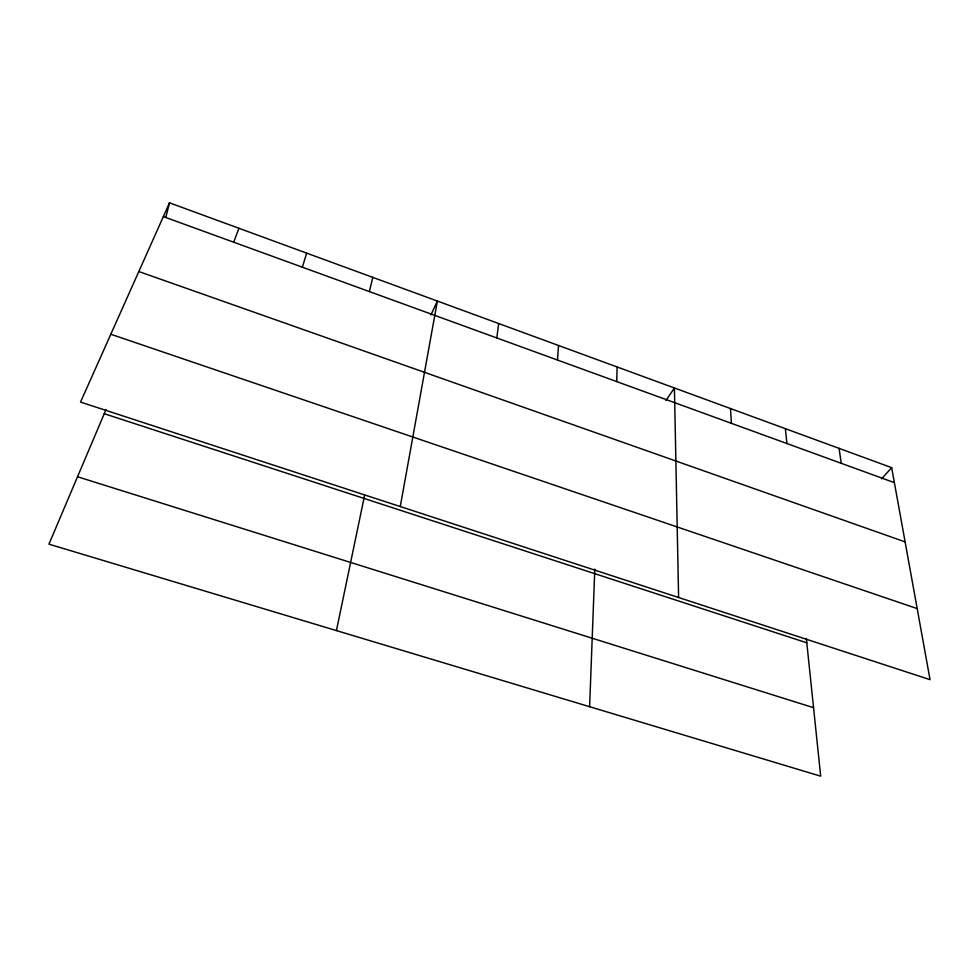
<?xml version="1.0" encoding="UTF-8"?>
<svg xmlns="http://www.w3.org/2000/svg" width="979" height="979" viewBox="0 0 979 979"><rect width="100%" height="100%" fill="white"/><g stroke="black" fill="none" stroke-linecap="round" stroke-linejoin="round"><path stroke-width="1.47" d="M616.733 381.602L617.113 366.966M589.615 706.703L594.804 569.068M557.455 360.027L558.532 345.489M496.818 337.963L498.641 323.523M400.264 506.547L437.38 301.055L430.944 314.908M336.433 630.586L364.567 495.472M369.377 291.583L372.791 277.375M165.806 217.436L169.502 202.824L891.673 467.656L930.05 679.671L80.535 402.075L169.502 202.824M302.364 267.194L306.66 253.12M233.712 242.217L238.913 228.278M106.026 409.528L48.95 544.165L820.683 776.176L806.341 638.345M665.977 400.411L674.421 387.99L678.606 597.496M881.577 478.841L891.673 467.656M77.525 476.761L813.561 707.682M104.251 413.713L806.806 642.811M110.823 334.255L917.188 608.608M138.822 271.538L905.11 541.889M163.346 216.604L894.39 482.647M839.076 448.37L841.23 463.3M785.366 428.667L786.92 443.536M730.481 408.549L731.423 423.344"/></g></svg>
